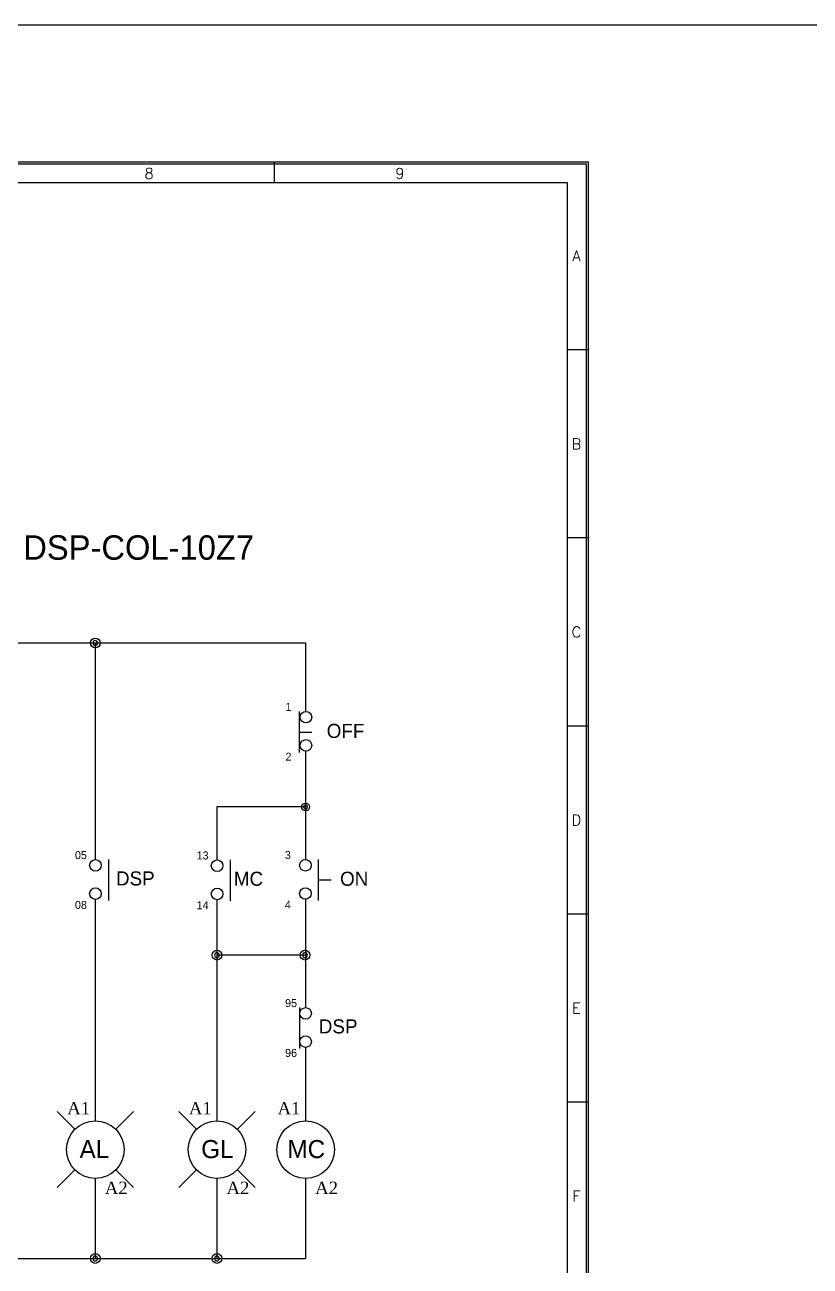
# Model space of a CAD drawing. Header units: millimetres. Extents: x 25 to 865, y 25 to 606.
# Drawn here: x 336.8 to 460.8, y 409.7 to 605.7 of the extents above; entities that cross this region are included whole.
import ezdxf
from ezdxf.enums import TextEntityAlignment as Align

# ---------------------------------------------------------------- set-up
doc = ezdxf.new("R2010")
doc.units = ezdxf.units.MM
for name, color, linetype in [('20', 2, 'Continuous'), ('30', 3, 'Continuous'), ('4', 133, 'Continuous'), ('70', 7, 'Continuous'), ('ASHADE', 7, 'Continuous')]:
    doc.layers.add(name, color=color, linetype=linetype)
doc.styles.add('ghs', font='NGULIM.TTF')
doc.styles.add('HCM', font='batang.ttc')
doc.styles.add('SIMPLEX', font='SIMPLEX')

msp = doc.modelspace()

# ---------------------------------------------------------------- linework, layer by layer
msp.add_lwpolyline([(25.35, 605.717), (865.266, 605.717), (865.266, 24.679), (25.35, 24.679)], close=True)
at = {"layer": '20', "color": 7}
for p, q in [((52.757, 580.802), (422.423, 580.802)), ((422.423, 580.802), (422.423, 344.489))]:
    msp.add_line(p, q, dxfattribs=at)
at = {"layer": '30', "color": 7}
for p, q in [((376.19, 580.802), (376.19, 584.069)), ((425.69, 554.369), (422.423, 554.369)), ((425.69, 524.669), (422.423, 524.669)), ((425.69, 494.969), (422.423, 494.969)), ((425.69, 465.269), (422.423, 465.269)), ((425.69, 435.569), (422.423, 435.569))]:
    msp.add_line(p, q, dxfattribs=at)
at = {"layer": '4', "color": 0}
for p, q in [((344.679, 431.273), (341.887, 434.065)), ((351.108, 431.273), (353.9, 434.065)), ((363.89, 431.273), (361.098, 434.065)), ((370.319, 431.273), (373.11, 434.065)), ((344.679, 424.844), (341.887, 422.053)), ((351.108, 424.844), (353.9, 422.053)), ((363.89, 424.844), (361.098, 422.053)), ((370.319, 424.844), (373.11, 422.053))]:
    msp.add_line(p, q, dxfattribs=at)
for centre, radius in [((347.885, 508.083), 0.772), ((381.097, 482.181), 0.618), ((367.095, 458.781), 0.772), ((380.998, 458.781), 0.772), ((347.885, 410.866), 0.772), ((367.095, 410.866), 0.772)]:
    msp.add_circle(centre, radius, dxfattribs=at)
at = {"layer": '70', "color": 7}
for points in [[(425.69, 316.769), (49.49, 316.769), (49.49, 584.069), (425.69, 584.069)], [(425.393, 317.066), (49.787, 317.066), (49.787, 583.772), (425.393, 583.772)]]:
    msp.add_lwpolyline(points, close=True, dxfattribs=at)
msp.add_solid([(385.554, 584.675), (385.614, 584.675), (385.584, 584.853)], dxfattribs=at)
at = {"layer": 'ASHADE', "ltscale": 2}
for p, q in [((303.739, 508.083), (381.097, 508.083)), ((347.885, 508.083), (347.885, 473.867)), ((381.097, 508.083), (381.097, 497.284)), ((380.067, 497.237), (380.067, 490.77)), ((380.067, 494.004), (382.086, 494.004)), ((381.097, 490.997), (381.097, 473.886)), ((367.095, 482.181), (367.095, 473.816)), ((381.097, 482.181), (367.095, 482.181)), ((349.966, 473.88), (349.966, 467.412)), ((369.177, 473.829), (369.177, 467.361)), ((383.107, 473.899), (383.107, 467.431)), ((383.107, 470.665), (385.126, 470.665)), ((347.885, 467.577), (347.885, 432.604)), ((367.095, 467.577), (367.095, 432.604)), ((367.095, 467.526), (367.095, 458.781)), ((381.097, 467.596), (381.097, 450.498)), ((380.998, 458.781), (367.095, 458.781)), ((380.152, 450.51), (380.152, 444.043)), ((381.097, 444.207), (381.097, 432.604)), ((347.885, 423.513), (347.885, 410.866)), ((367.095, 423.513), (367.095, 410.866)), ((381.097, 423.513), (381.097, 410.866)), ((311.024, 410.866), (381.097, 410.866))]:
    msp.add_line(p, q, dxfattribs=at)
for centre, radius in [((381.155, 496.371), 0.915), ((381.155, 491.911), 0.915), ((347.916, 472.952), 0.915), ((367.126, 472.901), 0.915), ((381.057, 472.971), 0.915), ((347.916, 468.492), 0.915), ((367.126, 468.441), 0.915), ((381.057, 468.511), 0.915), ((381.097, 449.583), 0.915), ((381.097, 445.122), 0.915), ((347.894, 428.059), 4.546), ((367.104, 428.059), 4.546), ((381.106, 428.059), 4.546)]:
    msp.add_circle(centre, radius, dxfattribs=at)
for centre, radius, start, end in [((347.885, 508.083), 0.381, 0, 180), ((347.885, 508.083), 0.381, 180, 0), ((381.097, 482.181), 0.305, 0, 180), ((381.097, 482.181), 0.305, 180, 0), ((367.095, 458.781), 0.381, 0, 180), ((380.998, 458.781), 0.381, 0, 180), ((367.095, 458.781), 0.381, 180, 0), ((380.998, 458.781), 0.381, 180, 0), ((347.885, 410.866), 0.381, 0, 180), ((347.885, 410.866), 0.381, 180, 0), ((367.095, 410.866), 0.381, 0, 180), ((367.095, 410.866), 0.381, 180, 0)]:
    msp.add_arc(centre, radius, start, end, dxfattribs=at)

# ---------------------------------------------------------------- texts
at = {"layer": '30', "color": 7, "style": 'SIMPLEX'}
for s, p in [('8', (356.39, 582.242)), ('9', (395.99, 582.242)), ('A', (423.859, 569.219)), ('B', (423.859, 539.519)), ('C', (423.859, 509.819)), ('D', (423.859, 480.119)), ('E', (423.859, 450.419)), ('F', (423.859, 420.719))]:
    msp.add_text(s, height=1.683, dxfattribs=at).set_placement(p, align=Align.MIDDLE)
at = {"layer": 'ASHADE', "ltscale": 2, "style": 'ghs'}
for s, height, p in [('DSP-COL-10Z7', 3.861, (336.517, 521.227)), ('1', 1.265, (377.921, 497.362)), ('OFF', 2.2244, (384.432, 493.084)), ('2', 1.265, (377.921, 489.496)), ('05', 1.2654, (344.682, 473.943)), ('13', 1.2654, (363.893, 473.892)), ('3', 1.265, (377.823, 473.962)), ('DSP', 2.2244, (351.155, 469.784)), ('MC', 2.2244, (369.765, 469.733)), ('ON', 2.2244, (386.54, 469.733)), ('08', 1.2654, (344.682, 466.077)), ('14', 1.2654, (363.893, 466.026)), ('4', 1.265, (377.823, 466.096)), ('95', 1.2654, (377.863, 450.573)), ('DSP', 2.2244, (383.181, 446.414)), ('96', 1.2654, (377.863, 442.708)), ('AL', 2.856, (345.409, 426.718)), ('GL', 2.856, (364.619, 426.718)), ('MC', 2.856, (378.238, 426.718))]:
    msp.add_text(s, height=height, dxfattribs=at).set_placement(p)
at = {"layer": 'ASHADE', "color": 0, "linetype": 'ByBlock', "lineweight": 25, "style": 'HCM'}
for s, p in [('A1', (343.461, 433.621)), ('A1', (362.672, 433.621)), ('A1', (376.674, 433.621)), ('A2', (349.398, 421.048)), ('A2', (368.609, 421.048)), ('A2', (382.61, 421.048))]:
    msp.add_text(s, height=1.9534, dxfattribs=at).set_placement(p)

doc.saveas('drawing.dxf')
